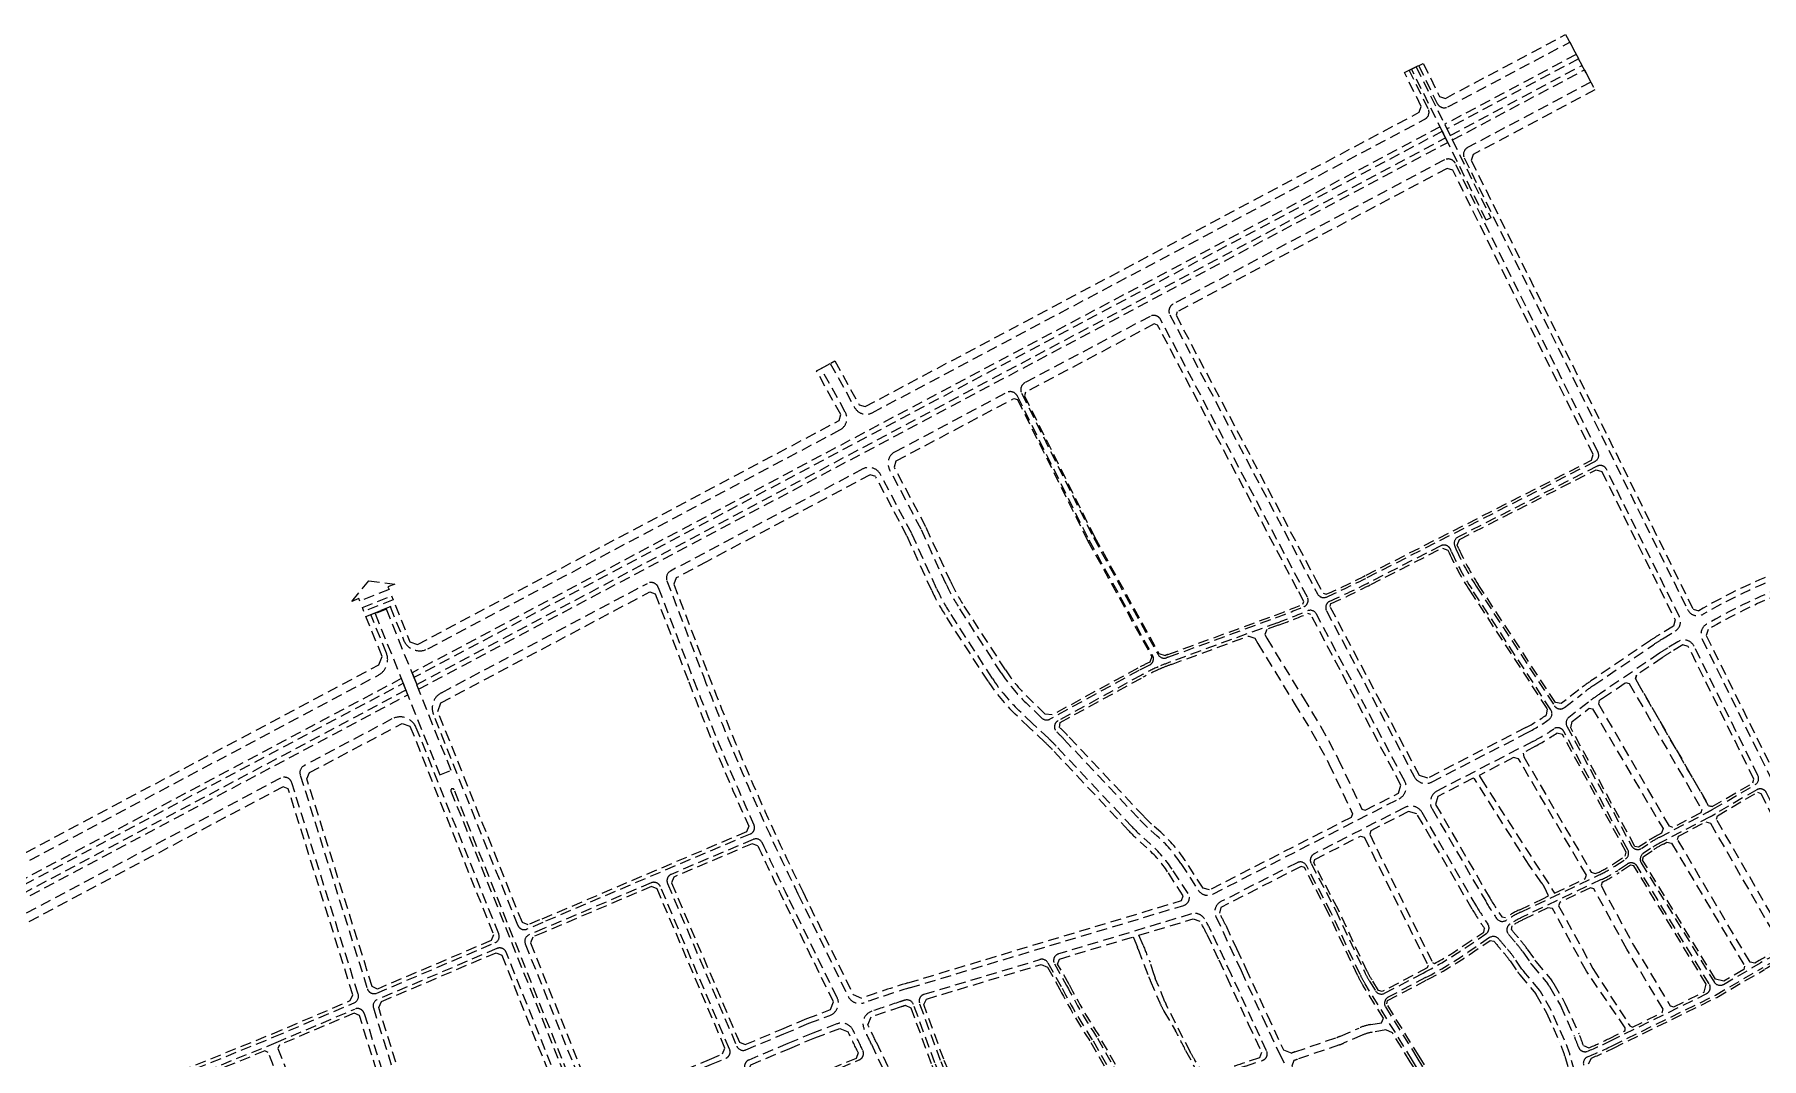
# Model space of a CAD drawing. Header units: metres. Extents: x 566631 to 571261, y 2062953 to 2068466.
# Drawn here: x 567717 to 569704, y 2067288 to 2068466 of the extents above; entities that cross this region are included whole.
import ezdxf

# ---------------------------------------------------------------- set-up
doc = ezdxf.new("R2010")
doc.units = ezdxf.units.M
doc.linetypes.add('HIDDEN', pattern=[0.375, 0.25, -0.125])
doc.layers.add('LogDg phu', color=7, linetype='CONTINUOUS')
doc.layers.add('ViaHeSphu', color=32, linetype='CONTINUOUS')

msp = doc.modelspace()

# ---------------------------------------------------------------- linework, layer by layer
at = {"layer": 'LogDg phu', "linetype": 'HIDDEN', "ltscale": 50}
for points in [[(567446.8, 2067375.1), (568112.7, 2067728.8, 0.383088), (568121.9, 2067753.9), (568104, 2067798.5), (568126.3, 2067807.5), (568141.6, 2067769.3, 0.44604), (568169.5, 2067759), (568643.7, 2068010.9, 0.419067), (568649.8, 2068031.4), (568622, 2068081.6), (568632.5, 2068087.4), (568660.6, 2068036.6, 0.409377), (568680.8, 2068030.6), (569316.6, 2068368.4, 0.405706), (569320.5, 2068380.3), (569298.6, 2068424.7), (569309.3, 2068430), (569330.9, 2068386.4, 0.422772), (569343.1, 2068382.5), (569483.2, 2068456.9), (569490.7, 2068442.8), (569339.4, 2068362.4), (569348.3, 2068344.4), (569500.1, 2068425.1), (569507.6, 2068411), (569365.7, 2068335.6, 0.405706), (569361.9, 2068323.7), (569618.7, 2067804.3, 0.43357), (569636.8, 2067798.8, -0.147109), (570001.1, 2067885.2)], [(569203.4, 2067818.6, 0.013043), (569250.4, 2067841), (569512.3, 2067974.6, 0.410585), (569515.8, 2067985.3), (569351.5, 2068317.6, 0.422772), (569339.2, 2068321.5), (569026.9, 2068155.6, 0.41369), (569023.2, 2068143.4), (569193.1, 2067822.2, 0.394692), (569203.4, 2067818.6)], [(569177.4, 2067807.4, 0.442474), (569181.4, 2067818.6), (569012.6, 2068137.8, 0.414737), (569000.4, 2068141.5), (568856.5, 2068065.1, 0.406414), (568852.7, 2068053.1), (568935.3, 2067887), (569009.7, 2067752.3, 0.37294), (569019.5, 2067748.7, -0.002499), (569021.9, 2067749.6), (569144.8, 2067794.7, 0.008778), (569177.4, 2067807.4)], [(568999.8, 2067740.3, 0.013421), (568987.7, 2067734.1), (568885.3, 2067678.1, -0.327015), (568876, 2067679.3), (568857.8, 2067696.8, -0.058115), (568829.2, 2067731.4), (568779.6, 2067808, -0.037422), (568765.7, 2067833.4), (568737, 2067896.8), (568700.7, 2067965.4, -0.413756), (568707, 2067985.6), (568835.3, 2068053.8, -0.422056), (568847.6, 2068049.9), (568930, 2067884.3), (569003.4, 2067751.3, -0.431364), (568999.8, 2067740.3)], [(568671.4, 2067351.8, -0.00867), (568723.7, 2067368.9), (569039.2, 2067463.8, 0.500954), (569044.2, 2067477.4), (569025.7, 2067505.5, 0.066696), (569000.7, 2067534.5), (568993.4, 2067541, -0.022574), (568980, 2067554), (568892.6, 2067646.9, 0.015979), (568883.8, 2067655.7), (568865.5, 2067672.7), (568849.5, 2067688.1, -0.058115), (568819.1, 2067724.9), (568769.5, 2067801.5, -0.037422), (568754.8, 2067828.5), (568726.2, 2067891.6), (568690.2, 2067959.7, 0.414671), (568669.9, 2067965.9), (568448.8, 2067848.5, 0.378349), (568444.6, 2067837.3), (568486.5, 2067727.5, 0.022817), (568595.4, 2067477), (568653, 2067359.3, 0.379289), (568671.4, 2067351.8)], [(569579.7, 2067763.7, -0.012059), (569590.1, 2067770.4), (569604.5, 2067779.2, 0.388192), (569609.4, 2067796.1), (569525.6, 2067965.5, 0.417852), (569514.8, 2067969.1), (569354.7, 2067887.5, 0.398741), (569351, 2067877.1), (569352.8, 2067873, 0.040119), (569375.6, 2067831.2), (569465.7, 2067693.4, 0.438966), (569477.3, 2067691.4), (569497.5, 2067707.2, -0.016391), (569511, 2067717.1), (569579.7, 2067763.7)], [(569253.1, 2067835.7, -0.012677), (569207.2, 2067813.7, 0.433574), (569203.4, 2067802.7), (569304.3, 2067612, 0.411333), (569324.4, 2067605.7), (569435.5, 2067663, 0.036417), (569459.5, 2067677.8, 0.401552), (569461.6, 2067688.7), (569370.6, 2067827.9, -0.040119), (569347.3, 2067870.6), (569346, 2067873.6, 0.429857), (569335.1, 2067877.5), (569253.1, 2067835.7)], [(570000.4, 2067873.2, 0.14813), (569640.6, 2067787.2, 0.393963), (569635.6, 2067770.2), (569758.2, 2067522.1, -0.041859)], [(568540.5, 2067545.9), (568301.7, 2067444.2), (568283.6, 2067436.5, -0.420581), (568273.1, 2067440.9), (568176, 2067683.4, -0.383088), (568185.2, 2067708.5), (568422.1, 2067834.3, -0.451011), (568434.7, 2067829.6), (568475.3, 2067723.2, 0.015019), (568544.7, 2067556.5, -0.420621), (568540.5, 2067545.9)], [(569146.9, 2067789), (569024, 2067743.9, 0.015547), (569009.7, 2067738.2, 0.021562), (568990.6, 2067728.8), (568894.6, 2067676.3, 0.508976), (568893, 2067663.5, -0.014369), (568901.3, 2067655.1), (568988.8, 2067562.2, 0.022574), (569001.3, 2067550), (569008.7, 2067543.5, -0.066696), (569035.8, 2067512.1), (569055.9, 2067481.3, 0.38356), (569072.7, 2067476.8), (569287, 2067586.5, 0.41813), (569293.4, 2067606.9), (569191.8, 2067799, 0.387106), (569181.6, 2067802.7, -0.009303), (569146.9, 2067789)], [(569648, 2067574.4), (569696.6, 2067602.7, 0.394278), (569699.8, 2067613.2), (569626.3, 2067761.9, 0.440723), (569607.8, 2067767.2), (569596.3, 2067760.2, 0.012059), (569586.4, 2067753.8), (569517.8, 2067707.1, 0.016391), (569504.8, 2067697.7), (569482.2, 2067680, 0.366086), (569480, 2067669.9), (569554.4, 2067532.3, 0.440844), (569565.9, 2067529.4), (569573, 2067534.2, -0.026306), (569586.9, 2067542.4), (569641.9, 2067571, 0.011826), (569648, 2067574.4)], [(568251.1, 2067431.1), (568156.3, 2067668, 0.44604), (568128.3, 2067678.3), (568027.1, 2067624.5, 0.361276), (568022.7, 2067613.8), (568100, 2067367.8, 0.443314), (568110.7, 2067362.9), (568246.8, 2067420.8, 0.407875), (568251.1, 2067431.1)], [(569399.1, 2067448.8, 0.403986), (569410, 2067446.6, -0.031739), (569427, 2067456.1), (569517.1, 2067498.8, 0.035598), (569535.3, 2067509.1), (569547.5, 2067517.2, 0.388076), (569550.1, 2067527.7), (569476.4, 2067664, 0.448646), (569464.8, 2067666.8, -0.033761), (569441, 2067652.4), (569331, 2067595.6, 0.428674), (569324.9, 2067574.8), (569386.6, 2067468.5, 0.019865), (569399.1, 2067448.8)], [(568084.9, 2067351.8, 0.3857), (568089.4, 2067361.6), (568013, 2067604.9, 0.46921), (568000.1, 2067610.2), (567610.7, 2067403.3, 0.414214), (567607.4, 2067392.5), (567641.9, 2067327.4, 0.078548), (567698.2, 2067252.6), (567737.8, 2067214.3, 0.296863), (567746.3, 2067212.6), (567992.4, 2067312.4), (568084.9, 2067351.8)], [(569702.7, 2067397.6, -0.047961), (569772.8, 2067429.9, 0.401196), (569777.8, 2067439.8, 0.041976), (569747.4, 2067516.8), (569709.6, 2067593.4, 0.434434), (569698.4, 2067596.8), (569651, 2067569.2, -0.011826), (569644.7, 2067565.7), (569589.7, 2067537, 0.026306), (569576.3, 2067529.2), (569567.9, 2067523.6, 0.403597), (569565.5, 2067512.7), (569649.4, 2067375.7, 0.407926), (569660.3, 2067372.9), (569702.7, 2067397.6)], [(569376.2, 2067462.5), (569313.5, 2067570.6, 0.398884), (569293.7, 2067576.5), (569189.2, 2067523, 0.416882), (569185.7, 2067512.1), (569214, 2067458), (569247.5, 2067386.6, 0.029171), (569252.9, 2067376.7), (569259.8, 2067365.6, 0.393158), (569270.3, 2067362.7), (569314.7, 2067386, 0.028026), (569362.5, 2067414.6), (569386.9, 2067431.1, 0.416959), (569389, 2067442.3, -0.019593), (569376.2, 2067462.5)], [(569242.1, 2067384.1), (569208.7, 2067455.4), (569180.3, 2067509.5, 0.41155), (569169.6, 2067512.9), (569082, 2067468.1, 0.403046), (569076.1, 2067451.1), (569105.1, 2067388.8), (569129.7, 2067335.2), (569149, 2067293.9), (569185.4, 2067224.3), (569213.3, 2067174.1), (569232.5, 2067140.2, 0.387682), (569242.7, 2067136.9), (569352.7, 2067186.4, 0.451999), (569356.2, 2067197.9), (569302.4, 2067285.5), (569247.8, 2067373.5, -0.029171), (569242.1, 2067384.1)], [(569529.5, 2067307.7), (569640.4, 2067362.1, 0.441856), (569643.7, 2067373.4), (569560.8, 2067508.9, 0.42491), (569549.6, 2067511.4), (569538.6, 2067504.1, -0.035598), (569519.6, 2067493.4), (569429.5, 2067450.6, 0.028816), (569414.7, 2067442.5, 0.45099), (569412.7, 2067430.7, 0.010058), (569420.4, 2067421.7, -0.028997), (569429.4, 2067410.2), (569438.2, 2067397.4, 0.021549), (569439.8, 2067395.3), (569458, 2067373.4, -0.04415), (569459.9, 2067370.6), (569472.5, 2067348.5), (569488.3, 2067313.6, -0.026977), (569493.3, 2067300.9, 0.438115), (569504, 2067296.1, 0.014136), (569529.5, 2067307.7)], [(568281.6, 2067419.5), (568354.3, 2067238, 0.420382), (568374.1, 2067229.8), (568399.3, 2067240.5), (568495.9, 2067281), (568512.4, 2067287.9, 0.415921), (568516.7, 2067298.4), (568437, 2067485.5, 0.414214), (568426.5, 2067489.7), (568303.9, 2067437.5), (568285.9, 2067429.8, 0.407875), (568281.6, 2067419.5)], [(569401.8, 2067425, 0.391112), (569391.1, 2067426.7), (569365.9, 2067409.6, -0.028026), (569317.5, 2067380.7), (569274.5, 2067358.2, 0.435588), (569271.4, 2067346.9), (569307.5, 2067288.7), (569363, 2067198.2, 0.369398), (569372.9, 2067195), (569438.7, 2067222.5), (569489.2, 2067246, 0.366223), (569493.6, 2067255.4), (569483.5, 2067291.9, 0.039181), (569477.4, 2067308.6), (569461.8, 2067343.1), (569449.5, 2067364.7, 0.04415), (569448.8, 2067365.7), (569430.6, 2067387.6, -0.021549), (569428.3, 2067390.6), (569419.5, 2067403.3, 0.028997), (569411.4, 2067413.7, -0.012089), (569401.8, 2067425)], [(568106.9, 2067345.8), (568165.5, 2067159, 0.443111), (568185.7, 2067149.7), (568324.4, 2067208.7, 0.408072), (568332.4, 2067228.1), (568259.7, 2067409.8, 0.420581), (568249.1, 2067414.2), (568111.4, 2067355.5, 0.3857), (568106.9, 2067345.8)], [(568823.9, 2067148.2, -0.376168), (568814.3, 2067152.7), (568804.6, 2067174.5), (568786.3, 2067220.2), (568759.3, 2067285.4), (568735.3, 2067351.1, -0.431364), (568740.5, 2067361.5), (568873.6, 2067401.5, -0.351665), (568882.9, 2067397.7), (568899.2, 2067368.6, 0.027069), (568934.9, 2067307.8), (568980.7, 2067226.7, -0.418782), (568977.6, 2067215.8), (568946.1, 2067198.6, -0.052655), (568823.9, 2067148.2)], [(568712.2, 2067352.7, 0.003423), (568680.3, 2067342, 0.45007), (568671.6, 2067321.3, -0.002364), (568679.8, 2067304.2), (568743.4, 2067169.8, -0.003882), (568756.5, 2067141.6), (568759.3, 2067135.5, 0.378347), (568768.9, 2067131.2), (568801.9, 2067141.5, 0.448235), (568806.8, 2067152.4), (568798.2, 2067171.8), (568779.8, 2067217.6), (568752.8, 2067282.8), (568728.3, 2067349.8, 0.401323), (568718.4, 2067354.7, 0.001712), (568712.2, 2067352.7)], [(567758.4, 2067210), (567995.1, 2067306), (568085.5, 2067344.5, -0.443314), (568096.3, 2067339.5), (568155.4, 2067151.3, -0.382335), (568147.1, 2067133.1), (567928.3, 2067036.8, -0.304752), (567919.6, 2067038.4), (567755.9, 2067196.8, -0.542183), (567758.4, 2067210)], [(568658.9, 2067320, 0.387508), (568640.1, 2067327.4), (568612.4, 2067316.9), (568583.9, 2067304.8), (568538.8, 2067285.9, 0.414214), (568534.5, 2067275.5), (568547.3, 2067245, 0.414214), (568557.7, 2067240.8), (568665.9, 2067286.1, 0.427545), (568670, 2067296.9), (568669, 2067299, 0.002914), (568658.9, 2067320)]]:
    msp.add_lwpolyline(points, format="xyb", dxfattribs=at)
for points in [[(569306.6, 2068428.7), (569392.6, 2068254.7), (569387.3, 2068252.1), (569301.3, 2068426), (569306.6, 2068428.7)], [(569343, 2068341.6), (569334.1, 2068359.6), (568151.4, 2067731.3), (568158.9, 2067712.6), (569343, 2068341.6)], [(567463.7, 2067343.3), (568146.4, 2067706), (568139, 2067724.7), (567454.3, 2067360.9)]]:
    msp.add_lwpolyline(points, dxfattribs=at)
msp.add_lwpolyline([(568122, 2067804.7), (568109, 2067799.5), (568183.3, 2067613.9), (568196.3, 2067619.1)], close=True, dxfattribs=at)
for points in [[(568344.6, 2067235.4), (568199.8, 2067596.8, 1), (568196.1, 2067595.4), (568340.9, 2067233.9, 0.991505)], [(568579.2, 2067315.9), (568607.9, 2067328.1), (568632.2, 2067337.3, 0.441994), (568640.4, 2067357.9), (568584.6, 2067471.7, -0.005887), (568554.2, 2067535.7, 0.405611), (568543.8, 2067539.7), (568449.5, 2067499.5, 0.414214), (568445.3, 2067489), (568525, 2067301.8, 0.412508), (568535.5, 2067297.6)], [(568890.5, 2067396.4), (568904.5, 2067371.5, 0.027189), (568940, 2067310.9), (568986.1, 2067229.3, 0.408479), (568996.9, 2067226.2), (569030.9, 2067244.6, -0.043081), (569110.3, 2067279), (569129.8, 2067285.5, 0.44804), (569134.5, 2067296.5), (569118.8, 2067330.1), (569094.2, 2067383.8), (569071.2, 2067433.3, 0.029746), (569063, 2067448.4, 0.339472), (569048.2, 2067454), (568895.2, 2067408, 0.479657)]]:
    msp.add_lwpolyline(points, format="xyb", close=True, dxfattribs=at)
at = {"layer": 'LogDg phu', "linetype": 'HIDDEN', "ltscale": 50, "elevation": 0}
msp.add_lwpolyline([(569503.8, 2067289.5, 0.015461), (569532.2, 2067302.3), (569651.1, 2067360.6), (569705.7, 2067392.5, -0.047005), (569773.3, 2067423.8, -0.441975), (569783.7, 2067418.2, -0.091824), (569795, 2067238.6, -0.241884), (569784.8, 2067223.5), (569580.2, 2067111.4, -0.41437), (569568, 2067115), (569516.3, 2067209.4, -0.097931), (569508.6, 2067233.8), (569507.5, 2067244, 0.039864), (569503.7, 2067263.7), (569499.2, 2067280, -0.378238), (569503.8, 2067289.5)], format="xyb", dxfattribs=at)
at = {"layer": 'ViaHeSphu', "linetype": 'HIDDEN', "ltscale": 50}
for points in [[(567442.1, 2067383.9), (568113.3, 2067740.5), (568116.9, 2067750.3), (568098.4, 2067796.3), (568131.8, 2067809.7), (568148.8, 2067767.2), (568157.6, 2067764), (568642.6, 2068021.6), (568644.6, 2068028.4), (568616.8, 2068078.7), (568637.8, 2068090.3), (568665.8, 2068039.6), (568672.6, 2068037.6), (569310.2, 2068376.3), (569312.4, 2068383.1), (569293.2, 2068422), (569314.7, 2068432.6), (569333.6, 2068394.4), (569340.2, 2068392.3), (569478.5, 2068465.7), (569512.3, 2068402.1), (569372.2, 2068327.7), (569370, 2068320.9), (569625.2, 2067804.7), (569631.7, 2067802.8, -0.148074), (570001.4, 2067891.1)], [(569249, 2067843.7), (569508.2, 2067975.9), (569510.4, 2067982.6), (569348.8, 2068309.6), (569342.1, 2068311.7), (569031.6, 2068146.8), (569030.3, 2068142.7), (569191.2, 2067838.5), (569199.5, 2067822.9), (569203, 2067821.7, 0.012834), (569249, 2067843.7)], [(569176.2, 2067810.2), (569177.4, 2067813.4), (569169.8, 2067827.8), (569009.1, 2068131.5), (569005.1, 2068132.7), (568857.2, 2068054.1), (568855.9, 2068050), (568936.6, 2067887.7), (569010.6, 2067753.7), (569017.7, 2067751.2, -0.003318), (569020.9, 2067752.4), (569143.8, 2067797.5, 0.008774), (569176.2, 2067810.2)], [(568706.3, 2067968.3), (568708.4, 2067975.1), (568843.9, 2068047.1), (568847.9, 2068045.8), (568928.6, 2067883.6), (569002.3, 2067750.2), (569000.2, 2067743.7, 0.015187), (568986.3, 2067736.7), (568887.9, 2067682.9), (568879.9, 2067683.9), (568862, 2067701.1, -0.058115), (568834.2, 2067734.7), (568784.6, 2067811.2, -0.037422), (568771.2, 2067835.9), (568742.4, 2067899.5), (568706.3, 2067967.6)], [(569355.6, 2067874.2), (569353.9, 2067878.1), (569356.3, 2067884.9), (569513.5, 2067965.1), (569520.2, 2067962.9), (569604.6, 2067792.2), (569602.5, 2067785.1), (569586.9, 2067775.5, 0.012059), (569576.3, 2067768.7), (569507.6, 2067722, 0.016391), (569493.8, 2067711.9), (569473.5, 2067696.1), (569466.8, 2067697.2), (569378.1, 2067832.9, -0.040119), (569355.6, 2067874.2)], [(568685.1, 2067957.1), (568678.4, 2067959.1), (568490.9, 2067859.6), (568455.1, 2067840.5), (568452.5, 2067833.5), (568492.1, 2067729.6, 0.022817), (568600.8, 2067479.6), (568658.9, 2067361.1), (568668.5, 2067357.1, -0.008826), (568721.9, 2067374.7), (569036.5, 2067469.3), (569038.6, 2067474.9), (569020.7, 2067502.3, 0.066696), (568996.7, 2067530), (568989.4, 2067536.5, -0.022574), (568975.7, 2067549.9), (568888.2, 2067642.8, 0.015979), (568879.7, 2067651.3), (568861.4, 2067668.4), (568845.3, 2067683.8, -0.058115), (568814.1, 2067721.6), (568764.5, 2067798.2, -0.037422), (568749.3, 2067826), (568720.8, 2067888.9), (568685.1, 2067956.4)], [(569320, 2067610.1), (569310.4, 2067613.1), (569207.5, 2067807.8), (569208.6, 2067811, 0.012636), (569254.4, 2067833), (569336.7, 2067874.9), (569343.1, 2067872.6), (569344.6, 2067869.4, 0.040119), (569368, 2067826.3), (569457.3, 2067689.8), (569456, 2067682.6, -0.036312), (569432.7, 2067668.4), (569320.4, 2067610.4)], [(570000, 2067867.2, 0.148749), (569642.4, 2067781.2), (569640.3, 2067774.2), (569763.6, 2067524.8, -0.040831)], [(569147.9, 2067786.2), (569134.7, 2067781.4), (569132.5, 2067775.3), (569134.7, 2067771.2), (569176.5, 2067702.8), (569196.7, 2067670), (569217, 2067632.2), (569244, 2067574.6), (569248, 2067573.3), (569286.1, 2067592.8), (569289.1, 2067602.2), (569185.4, 2067798.3), (569181.9, 2067799.5, -0.009066), (569147.9, 2067786.2)], [(569025, 2067741.1), (569113.9, 2067773.7), (569121.1, 2067771.1), (569124.4, 2067765.2), (569166.3, 2067696.5), (569186.3, 2067664), (569206.3, 2067626.8), (569233.3, 2067569.2), (569231.9, 2067565.1), (569068.8, 2067481.6), (569061.6, 2067483.5), (569040.8, 2067515.4, 0.066696), (569012.7, 2067548), (569005.3, 2067554.5, -0.022574), (568993.1, 2067566.3), (568905.7, 2067659.2, 0.015444), (568896.4, 2067668.5), (568897.2, 2067674.3), (568992.1, 2067726.2, -0.023874), (569013, 2067736.3, -0.013237), (569025, 2067741.1)], [(569647.2, 2067577.4), (569694, 2067604.7), (569695.2, 2067608.9), (569619.7, 2067761.6), (569613.2, 2067763.5), (569599.4, 2067755.1, 0.012059), (569589.8, 2067748.8), (569560, 2067728.6), (569559, 2067724.3), (569643.1, 2067578.5), (569647.2, 2067577.4), (569643.1, 2067578.5), (569559, 2067724.3), (569560, 2067728.6)], [(569588.7, 2067546.7), (569585.5, 2067545, 0.026306), (569571.4, 2067536.7), (569562.2, 2067530.6), (569558.2, 2067531.5), (569484.5, 2067668), (569486.1, 2067675.4), (569505.7, 2067690.8), (569509.5, 2067690), (569590.6, 2067552.1), (569588.7, 2067546.7)], [(569331.6, 2067589.2), (569328.9, 2067579.9), (569391.8, 2067471.6, 0.021554), (569405.1, 2067450.6), (569409.4, 2067449.8, -0.029787), (569425.7, 2067458.8), (569452.3, 2067471.4), (569458.7, 2067474.9), (569454.2, 2067484.6, 0.046664), (569451.3, 2067489.5), (569436.5, 2067510.1), (569373.8, 2067609.4), (569372.1, 2067610), (569331.4, 2067589)], [(569771.4, 2067440), (569766.8, 2067431, 0.019036), (569738.2, 2067419.3), (569734, 2067420.7), (569652.1, 2067562.9), (569653.2, 2067567), (569699.3, 2067593.9), (569703.2, 2067592.7), (569742.1, 2067514.2, -0.040909), (569771.4, 2067440)], [(569701.2, 2067400.2), (569696.4, 2067397.4), (569690.8, 2067398.5), (569607.3, 2067539.5), (569608.4, 2067543.4), (569639.9, 2067559.9), (569645.2, 2067558.3), (569726, 2067417.7), (569724.6, 2067412.9, 0.016407), (569701.2, 2067400.2)], [(568534.6, 2067303.7), (568576.9, 2067321.4), (568605.7, 2067333.6), (568632.8, 2067343.9), (568636.2, 2067352.7), (568579.2, 2067469.1, -0.005799), (568549.2, 2067532.2), (568542.5, 2067534.8), (568452.5, 2067496.4), (568449.8, 2067489.9), (568528, 2067306.4), (568534.6, 2067303.7)], [(569683.4, 2067389.9), (569660.6, 2067376.6), (569650.9, 2067379), (569567.1, 2067515.9), (569568.1, 2067520.1), (569578, 2067526.7, -0.026306), (569591, 2067534.4), (569595.1, 2067536.5), (569600.4, 2067535.4), (569684.5, 2067394), (569683.4, 2067389.9)], [(569079.5, 2067401.1), (569088.7, 2067381.3), (569113.4, 2067327.6), (569128.8, 2067294.7), (569126.2, 2067288.5), (569109.1, 2067282.8, 0.023702), (569065.3, 2067265.8), (569062.9, 2067267.1), (569052.1, 2067285.7, 0.000279), (569046.8, 2067294.8), (569019.1, 2067349.5, -0.017795), (569017.5, 2067353), (569006.5, 2067379.8, -0.038239), (569005, 2067384), (569000.5, 2067398.3, -0.007504), (568992.4, 2067418.2), (568987.5, 2067429.5), (569050.2, 2067448.3), (569057.7, 2067445.6, -0.030473), (569065.7, 2067430.8), (569079.5, 2067401.1)], [(569528.2, 2067310.4), (569546.9, 2067319.8), (569547.2, 2067322.9), (569502.5, 2067388), (569463.5, 2067460.2), (569458.1, 2067460.9), (569430.8, 2067447.9, 0.028098), (569416.6, 2067440.2), (569416, 2067436.2, 0.012019), (569424.9, 2067425.6, -0.028997), (569434.3, 2067413.6), (569443.1, 2067400.9, 0.021549), (569444.4, 2067399.1), (569462.6, 2067377.2, -0.04415), (569465.1, 2067373.6), (569477.8, 2067351.3), (569493.8, 2067316.1, -0.027321), (569499, 2067302.6), (569505.1, 2067299.8, 0.012878), (569528.2, 2067310.4)], [(568981, 2067427.5), (568983, 2067422.9), (568985.9, 2067415.6, -0.009044), (568986.7, 2067413.6), (568998.9, 2067381.5, 0.006016), (569000.6, 2067377.5), (569011.5, 2067351.8, 0.007007), (569016.4, 2067342.2), (569029.6, 2067319.6, -0.015459), (569041.3, 2067297), (569058.6, 2067264.7), (569058, 2067262.6, 0.015482), (569029, 2067248.1), (568995.1, 2067229.8), (568988.2, 2067231.8), (568942.6, 2067312.5, -0.02725), (568907.2, 2067372.9), (568894.1, 2067396.3), (568896.4, 2067402.1), (568981, 2067427.5)], [(568932.3, 2067306.2), (568977.7, 2067226.1), (568975.7, 2067219.3), (568944.2, 2067202.1, -0.052745), (568822.3, 2067151.9), (568818.2, 2067153.8), (568808.3, 2067176), (568790, 2067221.8), (568763, 2067286.8), (568740, 2067349.8), (568743.1, 2067356), (568875.1, 2067395.7), (568882.3, 2067392.7), (568896.6, 2067367.2, 0.027009), (568932.3, 2067306.2)], [(568714, 2067347, 0.003747), (568679.2, 2067335.3), (568675.7, 2067326.7, -0.002754), (568685.3, 2067306.7), (568748.8, 2067172.4, -0.003882), (568762, 2067144.1), (568764.2, 2067139.1), (568771.1, 2067136.1), (568802.1, 2067145.8), (568803.7, 2067149.4), (568794.5, 2067170.2), (568776.1, 2067216.1), (568749.1, 2067281.4), (568725.6, 2067345.5), (568719.2, 2067348.7, 0.001652), (568714, 2067347, -0.001652)]]:
    msp.add_lwpolyline(points, format="xyb", dxfattribs=at)
for points in [[(569342, 2068357.2), (569345.7, 2068349.6), (569497.4, 2068430.2), (569493.4, 2068437.7), (569342, 2068357.2)], [(568090.1, 2067816.8), (568082.2, 2067813.6), (568101.5, 2067837.2), (568131.6, 2067833.4), (568123.6, 2067830.2), (568124.9, 2067827.2), (568091.4, 2067813.8)], [(568129.6, 2067815.3), (568096.1, 2067802), (568094.2, 2067806.5), (568127.7, 2067819.9)], [(568141.1, 2067719.3), (568144.3, 2067711.4), (567461, 2067348.4), (567457, 2067355.9)], [(568105.5, 2067370.4), (568030.4, 2067609.4), (568033.3, 2067616.5), (568140.2, 2067673.2), (568149, 2067670), (568245.2, 2067429.9), (568242.4, 2067423.3), (568111.6, 2067367.6)], [(569379, 2067613.1), (569381.2, 2067609.4), (569463.6, 2067481.5), (569465.9, 2067477.9), (569501.2, 2067494.6), (569502.5, 2067498.5), (569424.5, 2067632.3), (569418.7, 2067634.1)], [(568287.6, 2067420.8), (568360.7, 2067238.2), (568369.7, 2067234.4), (568397, 2067246), (568493.6, 2067286.5), (568508.7, 2067292.9), (568511.4, 2067299.4), (568433.3, 2067482.8), (568426.7, 2067485.5), (568303.7, 2067433.1), (568290.3, 2067427.4)], [(569552.4, 2067325.2), (569555.4, 2067323.7), (569589.6, 2067340.5), (569590.8, 2067344.4), (569549, 2067413.4), (569511.1, 2067482.7), (569507, 2067484.1), (569471.7, 2067467.3), (569470.4, 2067463.4), (569510, 2067391)], [(568254.5, 2067406.7), (568327.5, 2067224.1), (568323.7, 2067214.9), (568180.7, 2067154.1), (568172.1, 2067158), (568113, 2067346.4), (568116.1, 2067353.2), (568248, 2067409.4)], [(567991.4, 2067074.4), (567995.2, 2067072.8), (568058.3, 2067100.5), (568059.9, 2067104.5), (567986, 2067294.7), (567982.1, 2067296.4), (567921.4, 2067271.8), (567919.7, 2067267.9)]]:
    msp.add_lwpolyline(points, close=True, dxfattribs=at)
for points in [[(568153.6, 2067725.9), (568156.7, 2067718), (569340.4, 2068346.8), (569336.7, 2068354.4), (568153.6, 2067725.9)], [(569513.5, 2067497.1), (569513.5, 2067497.1)]]:
    msp.add_lwpolyline(points, dxfattribs=at)
for points in [[(568184.6, 2067696.8), (568424.9, 2067824.5), (568431.1, 2067822.2), (568469.7, 2067721.1, 0.01494), (568538.8, 2067554.9), (568536.3, 2067548.4), (568298.2, 2067447), (568284.8, 2067441.3), (568278.3, 2067444), (568181, 2067687)], [(569517.7, 2067699.8, -0.004352), (569521.1, 2067702.2), (569547.6, 2067720.2), (569551.6, 2067719.2), (569635.1, 2067574.2), (569634, 2067570.3), (569602, 2067553.6), (569597.9, 2067554.8), (569516.8, 2067695.5)], [(569508.1, 2067502), (569512.4, 2067500.3), (569515.8, 2067501.5, 0.035598), (569533.6, 2067511.6), (569547.1, 2067520.6), (569548.2, 2067524.9), (569474.9, 2067660.5), (569468.4, 2067662, -0.034086), (569443.7, 2067647.1), (569429.8, 2067638.9), (569430.4, 2067634.7)], [(568083.3, 2067360.9), (568008.9, 2067597.9), (568003, 2067600.3), (567615.4, 2067394.4), (567613.3, 2067387.7), (567644.6, 2067328.8, 0.078548), (567700.3, 2067254.7), (567737.8, 2067218.4), (567746.1, 2067216.8), (567990.8, 2067316.1), (568080.2, 2067354.2)], [(569385.3, 2067437.2, -0.021212), (569371, 2067459.5), (569307.5, 2067569), (569297.8, 2067571.8), (569254.3, 2067549.6), (569253.1, 2067545.6), (569325.3, 2067398.2), (569327.6, 2067397, 0.029692), (569360.8, 2067417.1), (569384.5, 2067433.1)], [(569320.3, 2067394.6), (569319.4, 2067391.9), (569267.4, 2067364.6), (569263.2, 2067365.8), (569255.5, 2067378.3, -0.029171), (569250.2, 2067387.9), (569216.7, 2067459.4), (569188.8, 2067512.7), (569190.1, 2067516.7), (569242.7, 2067543.6), (569246.8, 2067542.4)], [(569239.4, 2067382.8), (569206, 2067454), (569178.1, 2067507.2), (569174.1, 2067508.5), (569082, 2067461.4), (569080.2, 2067454.8, -0.024275), (569087.5, 2067440.9), (569099.9, 2067414.2), (569110.5, 2067391.3), (569135.2, 2067337.7), (569153.9, 2067297.5), (569163.4, 2067293.8), (569163.7, 2067294, -0.014578), (569167, 2067295.2), (569215.3, 2067311.9, 0.017915), (569219.4, 2067313.5), (569240.9, 2067322.7, -0.058354), (569254.3, 2067326.7), (569266.6, 2067328.8), (569268.9, 2067333.9), (569245.3, 2067372, -0.029171)], [(569637.8, 2067364.1), (569640.4, 2067373.2), (569557.1, 2067509.2), (569553.1, 2067510.1), (569540.2, 2067501.6, -0.035598), (569520.9, 2067490.7), (569520.5, 2067490.5), (569519.3, 2067486.6), (569556.8, 2067417.9), (569598.9, 2067348.4), (569603.1, 2067347.1)], [(569788.5, 2067234.6), (569783.4, 2067227.3), (569578.3, 2067114.9), (569574.2, 2067116.1), (569521.6, 2067212.3, -0.097931), (569514.6, 2067234.5), (569513.5, 2067244.7, 0.039864), (569509.5, 2067265.3), (569505, 2067281.4), (569508.3, 2067288.1, 0.013677), (569533.5, 2067299.6), (569652.5, 2067358), (569707.2, 2067389.9, -0.044112), (569770, 2067419.4), (569778.3, 2067415, -0.093334)], [(568643.4, 2067322.3), (568653, 2067318.4, -0.003066), (568663.6, 2067296.5), (568664.6, 2067294.2), (568662.2, 2067287.8), (568556.6, 2067243.5), (568550, 2067246.2), (568538.5, 2067273.9), (568541.1, 2067280.4), (568586.2, 2067299.3), (568614.6, 2067311.4)], [(569190.7, 2067227.1), (569218.6, 2067177), (569237.6, 2067143.3), (569244.6, 2067141), (569352.1, 2067189.4), (569354, 2067195.7), (569299.8, 2067283.9), (569279.3, 2067317.1), (569271.7, 2067320.5), (569255.8, 2067317.8, 0.058354), (569244.4, 2067314.4), (569222.9, 2067305.2, -0.017915), (569218.3, 2067303.4), (569169.9, 2067286.7, 0.014578), (569167.1, 2067285.6), (569166, 2067285.2), (569163.7, 2067278.8)]]:
    msp.add_lwpolyline(points, format="xyb", close=True, dxfattribs=at)
at = {"layer": 'ViaHeSphu', "linetype": 'HIDDEN', "ltscale": 50, "elevation": 0}
msp.add_lwpolyline([(569406.9, 2067409.7, -0.028997), (569414.6, 2067399.9), (569423.4, 2067387.2, 0.021549), (569426, 2067383.8), (569444.1, 2067361.9, -0.04415), (569444.2, 2067361.8), (569456.4, 2067340.3), (569471.9, 2067306.1, -0.039181), (569477.7, 2067290.3), (569486.4, 2067258.9, -0.011924), (569487.6, 2067253.9), (569484.1, 2067246.9), (569437.5, 2067225.2), (569372.4, 2067198.1), (569365.2, 2067200.4), (569310.1, 2067290.2), (569272.7, 2067350.5), (569273.8, 2067354.4), (569318.9, 2067378, 0.028026), (569367.6, 2067407.1), (569391.7, 2067423.4), (569396, 2067422.8, 0.013575), (569406.9, 2067409.7)], format="xyb", dxfattribs=at)
msp.add_lwpolyline([(568090.8, 2067337), (568084.7, 2067339.8), (567998.8, 2067303.2), (567997.1, 2067299.2), (568070.9, 2067109.4), (568074.8, 2067107.8), (568145.7, 2067139), (568150, 2067148.5)], close=True, dxfattribs=at)

doc.saveas('drawing.dxf')
